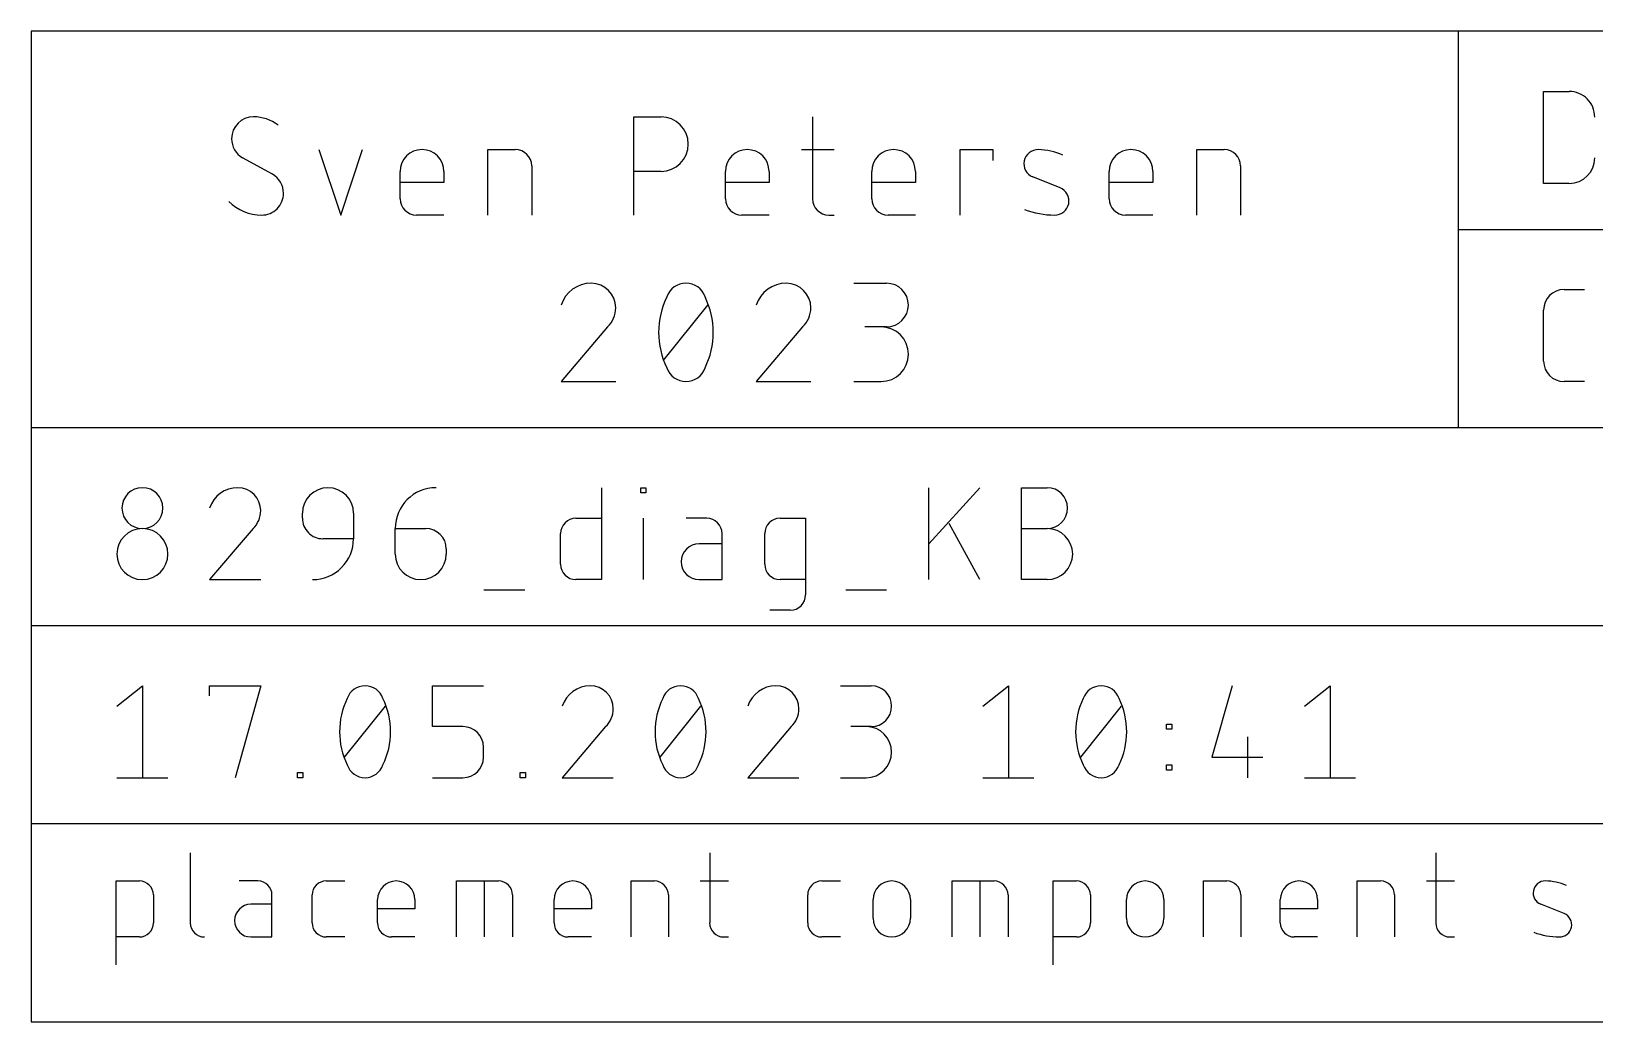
# Model space of a CAD drawing. Extents: x -6.7 to 54.6, y 0 to 76.8.
# Drawn here: x 0 to 25.05, y 60.96 to 76.83 of the extents above; entities that cross this region are included whole.
import ezdxf

# ---------------------------------------------------------------- set-up
doc = ezdxf.new("R2010")
doc.units = 0
doc.layers.add('21', color=253, linetype='CONTINUOUS')
doc.layers.add('48', color=213, linetype='CONTINUOUS')

msp = doc.modelspace()

# ---------------------------------------------------------------- linework, layer by layer
at = {"layer": '21'}
for p, q in [((2.5485, 63.6651), (2.5485, 62.5433)), ((10.8694, 63.6651), (10.8694, 62.5433)), ((22.5046, 63.6651), (22.5046, 62.5433)), ((1.3589, 61.8702), (1.3589, 63.2164)), ((1.3589, 63.2164), (1.7328, 63.2164)), ((3.632, 63.2164), (3.3329, 63.2164)), ((4.725, 63.2164), (5.0241, 63.2164)), ((6.813, 62.3189), (6.813, 63.2164)), ((6.813, 63.2164), (7.4861, 63.2164)), ((7.2617, 62.3189), (7.2617, 63.2164)), ((9.609, 62.3189), (9.609, 63.2164)), ((9.609, 63.2164), (9.983, 63.2164)), ((10.7198, 63.2164), (11.1685, 63.2164)), ((12.6643, 63.2164), (12.9635, 63.2164)), ((14.7524, 62.3189), (14.7524, 63.2164)), ((14.7524, 63.2164), (15.4255, 63.2164)), ((15.2011, 62.3189), (15.2011, 63.2164)), ((16.3706, 61.8702), (16.3706, 63.2164)), ((16.3706, 63.2164), (16.7446, 63.2164)), ((18.7804, 62.3189), (18.7804, 63.2164)), ((18.7804, 63.2164), (19.1543, 63.2164)), ((21.2443, 62.3189), (21.2443, 63.2164)), ((21.2443, 63.2164), (21.6182, 63.2164)), ((22.355, 63.2164), (22.8038, 63.2164)), ((1.9572, 62.992), (1.9572, 62.5433)), ((3.8564, 62.3189), (3.8564, 62.992)), ((4.5006, 62.5433), (4.5006, 62.992)), ((5.5481, 62.5433), (5.5481, 62.9172)), ((6.1464, 62.9172), (6.1464, 62.7676)), ((7.7105, 62.992), (7.7105, 62.3189)), ((8.3771, 62.5433), (8.3771, 62.9172)), ((8.9754, 62.9172), (8.9754, 62.7676)), ((10.2074, 62.992), (10.2074, 62.3189)), ((12.44, 62.5433), (12.44, 62.992)), ((13.4875, 62.6181), (13.4875, 62.9172)), ((14.0858, 62.9172), (14.0858, 62.6181)), ((15.6498, 62.992), (15.6498, 62.3189)), ((16.969, 62.992), (16.969, 62.5433)), ((17.5484, 62.6181), (17.5484, 62.9172)), ((18.1467, 62.9172), (18.1467, 62.6181)), ((19.3787, 62.992), (19.3787, 62.3189)), ((20.0123, 62.5433), (20.0123, 62.9172)), ((20.6106, 62.9172), (20.6106, 62.7676)), ((21.8426, 62.992), (21.8426, 62.3189)), ((3.8564, 62.8424), (3.5199, 62.8424)), ((6.1464, 62.7676), (5.5481, 62.7676)), ((8.9754, 62.7676), (8.3771, 62.7676)), ((20.6106, 62.7676), (20.0123, 62.7676)), ((24.5594, 62.6928), (24.1854, 62.8424)), ((1.7328, 62.3189), (1.3589, 62.3189)), ((3.5199, 62.3189), (3.8564, 62.3189)), ((5.0241, 62.3189), (4.725, 62.3189)), ((6.1464, 62.3189), (5.7725, 62.3189)), ((8.9754, 62.3189), (8.6014, 62.3189)), ((11.0937, 62.3189), (11.1685, 62.3189)), ((12.9635, 62.3189), (12.6643, 62.3189)), ((16.7446, 62.3189), (16.3706, 62.3189)), ((20.6106, 62.3189), (20.2367, 62.3189)), ((22.729, 62.3189), (22.8038, 62.3189))]:
    msp.add_line(p, q, dxfattribs=at)
for centre, radius, start, end in [((1.7328, 62.992), 0.2244, 0, 90), ((3.632, 62.992), 0.2244, 0, 90), ((4.725, 62.992), 0.2244, 89.9992, 180), ((5.8473, 62.9172), 0.2992, 0, 180), ((7.4861, 62.992), 0.2244, 0, 90), ((8.6762, 62.9172), 0.2992, 0, 180), ((9.983, 62.992), 0.2244, 0, 90), ((12.6643, 62.992), 0.2244, 89.9992, 180), ((13.7866, 62.9172), 0.2992, 0, 180), ((15.4255, 62.992), 0.2244, 0, 90), ((16.7446, 62.992), 0.2244, 0, 90), ((17.8475, 62.9172), 0.2992, 0, 180), ((19.1543, 62.992), 0.2244, 0, 90), ((20.3115, 62.9172), 0.2992, 0, 180), ((21.6182, 62.992), 0.2244, 0, 90), ((24.2574, 63.0225), 0.1939, 89.181, 248.1986), ((24.2481, 62.3671), 0.8493, 65.7609, 89.181), ((3.5199, 62.5807), 0.2618, 90, 270), ((24.4874, 62.5128), 0.1939, 269.181, 68.1986), ((1.7328, 62.5433), 0.2244, 270.0008, 0), ((2.7729, 62.5433), 0.2244, 180, 270), ((4.725, 62.5433), 0.2244, 180, 270), ((5.7725, 62.5433), 0.2244, 180, 270), ((8.6014, 62.5433), 0.2244, 180, 270), ((11.0937, 62.5433), 0.2244, 180, 270), ((12.6643, 62.5433), 0.2244, 180, 270), ((13.7866, 62.6181), 0.2992, 180, 0), ((16.7446, 62.5433), 0.2244, 270.0008, 0), ((17.8475, 62.6181), 0.2992, 180, 0), ((20.2367, 62.5433), 0.2244, 180, 270), ((22.729, 62.5433), 0.2244, 180, 270), ((24.5027, 63.5872), 1.2684, 250.2096, 269.181)]:
    msp.add_arc(centre, radius, start, end, dxfattribs=at)
at = {"layer": '48'}
for p, q in [((22.86, 76.835), (0, 76.835)), ((0, 76.835), (0, 70.485)), ((54.61, 76.835), (22.86, 76.835)), ((22.86, 76.835), (22.86, 73.66)), ((24.2316, 74.3966), (24.2316, 75.8698)), ((24.2316, 75.8698), (24.6408, 75.8698)), ((9.6524, 73.8886), (9.6524, 75.4634)), ((9.6524, 75.4634), (10.0899, 75.4634)), ((12.5161, 75.4634), (12.5161, 74.1511)), ((4.6083, 74.9385), (4.9583, 73.8886)), ((4.9583, 73.8886), (5.3083, 74.9385)), ((7.3178, 73.8886), (7.3178, 74.9385)), ((7.3178, 74.9385), (7.7552, 74.9385)), ((12.3412, 74.9385), (12.8661, 74.9385)), ((14.8831, 73.8886), (14.8831, 74.9385)), ((14.8831, 74.9385), (15.408, 74.9385)), ((15.408, 74.9385), (15.408, 74.7635)), ((18.6764, 73.8886), (18.6764, 74.9385)), ((18.6764, 74.9385), (19.1139, 74.9385)), ((3.8661, 74.5448), (3.3849, 74.8072)), ((8.0177, 74.676), (8.0177, 73.8886)), ((19.3764, 74.676), (19.3764, 73.8886)), ((5.9109, 74.1511), (5.9109, 74.5885)), ((6.6109, 74.4135), (5.9109, 74.4135)), ((6.6109, 74.5885), (6.6109, 74.4135)), ((10.0899, 74.5885), (9.6524, 74.5885)), ((11.1214, 74.1511), (11.1214, 74.5885)), ((11.8213, 74.4135), (11.1214, 74.4135)), ((11.8213, 74.5885), (11.8213, 74.4135)), ((13.466, 74.1511), (13.466, 74.5885)), ((14.1659, 74.4135), (13.466, 74.4135)), ((14.1659, 74.5885), (14.1659, 74.4135)), ((16.4836, 74.326), (16.0462, 74.501)), ((17.2696, 74.1511), (17.2696, 74.5885)), ((17.9695, 74.4135), (17.2696, 74.4135)), ((17.9695, 74.5885), (17.9695, 74.4135)), ((24.6408, 74.3966), (24.2316, 74.3966)), ((6.6109, 73.8886), (6.1734, 73.8886)), ((11.8213, 73.8886), (11.3838, 73.8886)), ((12.7786, 73.8886), (12.8661, 73.8886)), ((14.1659, 73.8886), (13.7285, 73.8886)), ((17.9695, 73.8886), (17.5321, 73.8886)), ((22.86, 73.66), (22.86, 70.485)), ((22.86, 73.66), (36.83, 73.66)), ((13.1785, 72.7964), (13.7034, 72.7964)), ((24.559, 72.6948), (24.8864, 72.6948)), ((10.1397, 71.5716), (10.8396, 72.4464)), ((24.2316, 71.549), (24.2316, 72.3674)), ((9.2328, 72.0965), (8.4891, 71.2216)), ((12.359, 72.0965), (11.6154, 71.2216)), ((13.7034, 72.0965), (13.3535, 72.0965)), ((8.4891, 71.2216), (9.364, 71.2216)), ((11.6154, 71.2216), (12.4903, 71.2216)), ((13.1785, 71.2216), (13.6159, 71.2216)), ((24.8864, 71.2216), (24.559, 71.2216)), ((0, 70.485), (0, 67.31)), ((0, 70.485), (22.86, 70.485)), ((22.86, 70.485), (36.83, 70.485)), ((9.1356, 69.5198), (9.1356, 68.0466)), ((9.7674, 69.438), (9.7674, 69.5198)), ((9.7674, 69.5198), (9.8493, 69.5198)), ((9.8493, 69.438), (9.7674, 69.438)), ((9.8493, 69.5198), (9.8493, 69.438)), ((14.3805, 68.0466), (14.3805, 69.5198)), ((15.1989, 69.5198), (14.3805, 68.6195)), ((15.867, 68.0466), (15.867, 69.5198)), ((15.867, 69.5198), (16.2763, 69.5198)), ((4.3448, 69.0287), (4.3448, 69.1106)), ((5.1632, 69.1106), (5.1632, 68.7014)), ((8.7264, 69.0287), (9.1356, 69.0287)), ((9.8083, 68.0466), (9.8083, 69.0287)), ((10.8226, 69.0287), (10.4952, 69.0287)), ((11.9968, 69.0287), (12.4061, 69.0287)), ((12.4061, 69.0287), (12.4061, 67.8011)), ((15.1989, 68.0466), (14.7078, 68.9469)), ((3.5539, 68.865), (2.8582, 68.0466)), ((5.1632, 68.7014), (4.6721, 68.7014)), ((5.8313, 68.865), (6.3224, 68.865)), ((5.8313, 68.4558), (5.8313, 68.865)), ((8.4808, 68.2921), (8.4808, 68.7832)), ((11.0681, 68.0466), (11.0681, 68.7832)), ((11.7513, 68.2921), (11.7513, 68.7832)), ((15.867, 68.865), (16.2763, 68.865)), ((6.6498, 68.5377), (6.6498, 68.4558)), ((11.0681, 68.6195), (10.6998, 68.6195)), ((2.8582, 68.0466), (3.6766, 68.0466)), ((9.1356, 68.0466), (8.7264, 68.0466)), ((10.6998, 68.0466), (11.0681, 68.0466)), ((12.4061, 68.0466), (11.9968, 68.0466)), ((16.2763, 68.0466), (15.867, 68.0466)), ((7.2511, 67.8829), (7.9058, 67.8829)), ((13.0487, 67.8829), (13.7035, 67.8829)), ((12.1605, 67.5555), (11.8332, 67.5555)), ((0, 67.31), (0, 64.135)), ((0, 67.31), (36.83, 67.31)), ((1.3716, 66.0174), (1.7808, 66.3448)), ((1.7808, 66.3448), (1.7808, 64.8716)), ((2.8582, 66.1811), (2.8582, 66.3448)), ((2.8582, 66.3448), (3.6766, 66.3448)), ((3.6766, 66.3448), (3.2674, 64.8716)), ((6.426, 65.69), (6.426, 66.3448)), ((6.426, 66.3448), (7.2444, 66.3448)), ((12.9669, 66.3448), (13.4579, 66.3448)), ((15.2463, 66.0174), (15.6555, 66.3448)), ((15.6555, 66.3448), (15.6555, 64.8716)), ((19.2405, 66.3448), (18.9132, 65.199)), ((20.3997, 66.0174), (20.809, 66.3448)), ((20.809, 66.3448), (20.809, 64.8716)), ((5.0212, 65.199), (5.676, 66.0174)), ((10.0756, 65.199), (10.7303, 66.0174)), ((16.8147, 65.199), (17.4695, 66.0174)), ((6.917, 65.69), (6.426, 65.69)), ((9.2028, 65.69), (8.5072, 64.8716)), ((12.176, 65.69), (11.4803, 64.8716)), ((13.4579, 65.69), (13.1306, 65.69)), ((18.1913, 65.6491), (18.1913, 65.731)), ((18.1913, 65.731), (18.2732, 65.731)), ((18.2732, 65.6491), (18.1913, 65.6491)), ((18.2732, 65.731), (18.2732, 65.6491)), ((19.4861, 65.5264), (19.4861, 64.8716)), ((7.2444, 65.199), (7.2444, 65.3627)), ((18.9132, 65.199), (19.7316, 65.199)), ((4.2671, 64.8716), (4.2671, 64.9534)), ((4.2671, 64.9534), (4.3489, 64.9534)), ((4.3489, 64.9534), (4.3489, 64.8716)), ((7.8349, 64.8716), (7.8349, 64.9534)), ((7.8349, 64.9534), (7.9167, 64.9534)), ((7.9167, 64.9534), (7.9167, 64.8716)), ((18.1913, 64.9944), (18.1913, 65.0762)), ((18.1913, 65.0762), (18.2732, 65.0762)), ((18.2732, 64.9944), (18.1913, 64.9944)), ((18.2732, 65.0762), (18.2732, 64.9944)), ((1.3716, 64.8716), (2.19, 64.8716)), ((4.3489, 64.8716), (4.2671, 64.8716)), ((6.426, 64.8716), (6.917, 64.8716)), ((7.9167, 64.8716), (7.8349, 64.8716)), ((8.5072, 64.8716), (9.3256, 64.8716)), ((11.4803, 64.8716), (12.2987, 64.8716)), ((12.9669, 64.8716), (13.3761, 64.8716)), ((15.2463, 64.8716), (16.0647, 64.8716)), ((20.3997, 64.8716), (21.2182, 64.8716)), ((0, 64.135), (0, 60.96)), ((0, 64.135), (36.83, 64.135)), ((0, 60.96), (54.61, 60.96))]:
    msp.add_line(p, q, dxfattribs=at)
for centre, radius, start, end in [((24.6408, 75.4606), 0.4092, 359.9996, 90), ((3.5598, 75.1134), 0.35, 90, 180), ((3.5598, 74.8072), 0.6562, 53.1299, 89.9999), ((10.0899, 75.026), 0.4374, 270, 90), ((3.5653, 75.1134), 0.3554, 180, 239.4897), ((6.2609, 74.5885), 0.35, 0, 180), ((7.7552, 74.676), 0.2625, 0, 90), ((11.4713, 74.5885), 0.35, 0, 180), ((13.816, 74.5885), 0.35, 0, 180), ((16.1304, 74.7116), 0.2268, 89.1807, 248.199), ((16.1194, 73.945), 0.9936, 65.7612, 89.1807), ((17.6196, 74.5885), 0.35, 0, 180), ((19.1139, 74.676), 0.2625, 0, 90), ((24.6408, 74.8058), 0.4092, 270.0004, 360), ((3.6856, 74.2386), 0.3554, 0.0002, 59.4895), ((3.6911, 74.2386), 0.35, 269.9995, 0), ((6.1734, 74.1511), 0.2625, 180, 270), ((11.3838, 74.1511), 0.2625, 180, 270), ((12.7786, 74.1511), 0.2625, 180, 270), ((13.7285, 74.1511), 0.2625, 180, 270), ((16.3994, 74.1154), 0.2268, 269.1807, 68.199), ((17.5321, 74.1511), 0.2625, 180, 270), ((3.6911, 74.6279), 0.7393, 224.7606, 269.9996), ((16.4173, 75.3723), 1.4839, 250.2099, 269.1807), ((8.9703, 72.2906), 0.5058, 90, 162.055), ((8.9703, 72.4027), 0.3937, 0, 90), ((10.4897, 72.4727), 0.3237, 90, 161.0758), ((10.4897, 72.4727), 0.3237, 18.9235, 90.0002), ((12.0966, 72.2906), 0.5058, 90, 162.055), ((12.0966, 72.4027), 0.3937, 0, 90), ((13.7034, 72.4464), 0.35, 270, 90), ((24.559, 72.3674), 0.3274, 90.0005, 180), ((8.9411, 72.4027), 0.4229, 313.6028, 359.9999), ((11.35, 72.009), 1.2978, 154.0111, 180), ((9.6294, 72.009), 1.2977, 0, 25.9895), ((12.0674, 72.4027), 0.4229, 313.6028, 359.9999), ((11.35, 72.009), 1.2978, 180.0001, 205.9888), ((9.6294, 72.009), 1.2978, 334.0107, 359.9999), ((13.6159, 71.659), 0.4374, 270, 90), ((10.4897, 71.5453), 0.3237, 198.9248, 270.0001), ((10.4897, 71.5453), 0.3237, 270, 341.0761), ((24.559, 71.549), 0.3274, 180, 270), ((1.7808, 69.1924), 0.3274, 0, 180), ((3.3083, 69.0466), 0.4732, 90, 162.0549), ((3.3083, 69.1515), 0.3683, 0, 90), ((4.754, 69.1106), 0.4092, 0, 180), ((6.4861, 68.865), 0.6548, 90.0003, 180), ((16.2763, 69.1924), 0.3274, 270, 90), ((1.7808, 69.1924), 0.3274, 180, 0), ((3.281, 69.1515), 0.3956, 313.6022, 0), ((4.6721, 69.0287), 0.3274, 179.9995, 270), ((8.7264, 68.7832), 0.2455, 90, 180), ((10.8226, 68.7832), 0.2455, 0, 90), ((11.9968, 68.7832), 0.2455, 90, 180), ((1.7808, 68.4558), 0.4092, 0, 180), ((4.5084, 68.7014), 0.6548, 269.9997, 360), ((6.3224, 68.5377), 0.3274, 0, 90), ((16.2763, 68.4558), 0.4092, 270, 90), ((1.7808, 68.4558), 0.4092, 180, 0), ((6.2405, 68.4558), 0.4092, 180, 0), ((10.6998, 68.3331), 0.2865, 90, 270), ((8.7264, 68.2921), 0.2455, 180, 270), ((11.9968, 68.2921), 0.2455, 180, 270), ((12.1605, 67.8011), 0.2455, 270.0015, 0), ((6.1534, 65.6082), 1.214, 154.0109, 180), ((5.3486, 66.042), 0.3028, 90, 161.0756), ((5.3486, 66.042), 0.3028, 18.9237, 90.0001), ((4.5438, 65.6082), 1.214, 360, 25.9897), ((8.9573, 65.8716), 0.4732, 90, 162.0549), ((8.9573, 65.9765), 0.3683, 0, 90), ((11.2078, 65.6082), 1.214, 154.0109, 180), ((10.4029, 66.042), 0.3028, 90, 161.0756), ((10.4029, 66.042), 0.3028, 18.9237, 90.0001), ((9.5982, 65.6082), 1.214, 360, 25.9897), ((11.9304, 65.8716), 0.4732, 90, 162.0549), ((11.9304, 65.9765), 0.3683, 0, 90), ((13.4579, 66.0174), 0.3274, 270, 90), ((17.9469, 65.6082), 1.214, 154.0109, 180), ((17.1421, 66.042), 0.3028, 90, 161.0756), ((17.1421, 66.042), 0.3028, 18.9237, 90.0001), ((16.3373, 65.6082), 1.214, 360, 25.9897), ((8.93, 65.9765), 0.3956, 313.6022, 0), ((11.9032, 65.9765), 0.3956, 313.6022, 0), ((6.917, 65.3627), 0.3274, 0, 90), ((13.3761, 65.2808), 0.4092, 270, 90), ((6.1534, 65.6082), 1.214, 180, 205.9889), ((4.5438, 65.6082), 1.214, 334.0105, 359.9999), ((11.2078, 65.6082), 1.214, 180, 205.9889), ((9.5981, 65.6082), 1.214, 334.0105, 359.9999), ((17.9469, 65.6082), 1.214, 180, 205.9889), ((16.3373, 65.6082), 1.214, 334.0105, 359.9999), ((6.917, 65.199), 0.3274, 270, 359.9995), ((5.3486, 65.1744), 0.3028, 198.9251, 270.0001), ((5.3486, 65.1744), 0.3028, 270, 341.0759), ((10.4029, 65.1744), 0.3028, 198.9251, 270.0001), ((10.4029, 65.1744), 0.3028, 270, 341.0759), ((17.1421, 65.1744), 0.3028, 198.9251, 270.0001), ((17.1421, 65.1744), 0.3028, 270, 341.0759)]:
    msp.add_arc(centre, radius, start, end, dxfattribs=at)

doc.saveas('drawing.dxf')
